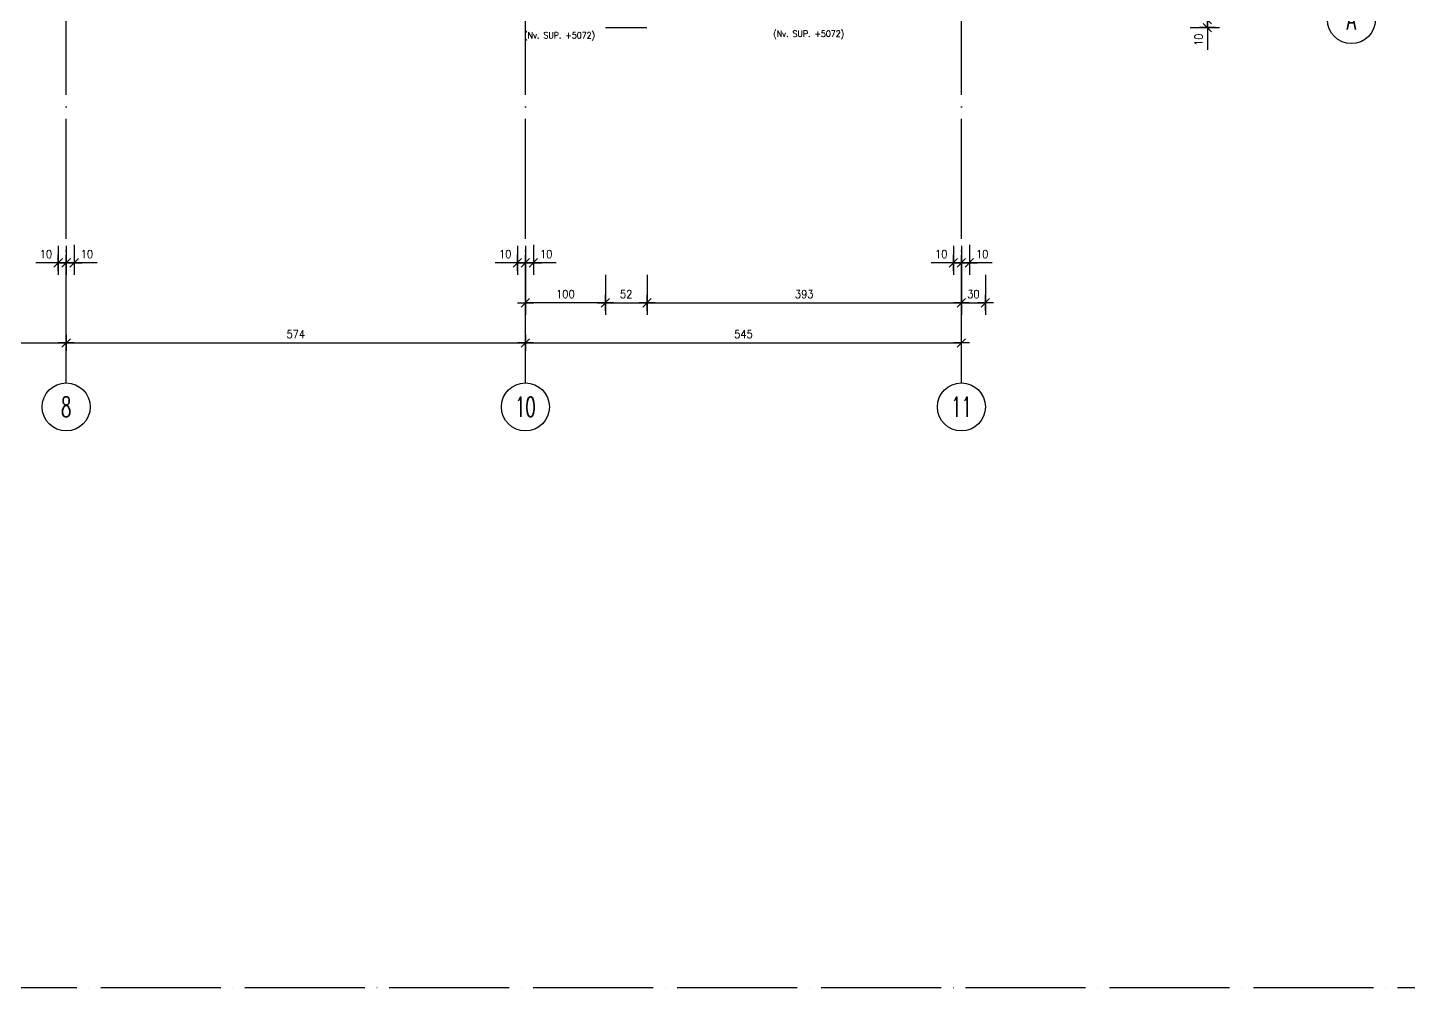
# Model space of a CAD drawing. Extents: x 2750 to 11313, y 3653 to 11429.
# Drawn here: x 6020 to 7746, y 3653 to 4853 of the extents above; entities that cross this region are included whole.
import ezdxf
from ezdxf.enums import TextEntityAlignment as Align

# ---------------------------------------------------------------- set-up
doc = ezdxf.new("R2010")
doc.units = 0
doc.header["$LTSCALE"] = 60
doc.header["$PDMODE"] = 1
doc.linetypes.add('EJES', pattern=[3, 2.5, -0.25, 0, -0.25])
doc.layers.get('0').update_dxf_attribs({"linetype": 'CONTINUOUS'})
doc.layers.get('DEFPOINTS').update_dxf_attribs({"linetype": 'CONTINUOUS'})
for name, color, linetype in [('COTAS', 3, 'CONTINUOUS'), ('EJES', 1, 'EJES'), ('TEXTOS', 2, 'CONTINUOUS'), ('TITULO', 6, 'CONTINUOUS'), ('VIGAS', 2, 'CONTINUOUS')]:
    doc.layers.add(name, color=color, linetype=linetype)
doc.layers.add('CROP', color=8, linetype='EJES', plot=False)
doc.styles.add('COTAS', font='romans.shx', dxfattribs={"width": 0.9})
doc.styles.add('ROMANS', font='romans.shx', dxfattribs={"width": 0.9, "height": 10})
doc.dimstyles.new('50', dxfattribs={"dimtxt": 10, "dimasz": 1, "dimexe": 15, "dimexo": 0, "dimgap": 6, "dimtad": 1, "dimdec": 8, "dimdsep": 46, "dimtxsty": 'COTAS', "dimblk": '$COTA$', "dimcen": 0.09, "dimdle": 10, "dimclrd": 256, "dimclre": 256, "dimclrt": 2, "dimadec": 0, "dimazin": 0, "dimtfac": 1, "dimtdec": 8, "dimtmove": 0, "dimatfit": 2, "dimfxl": 35, "dimfxlon": 1, "dimtolj": 1, "dimarcsym": 0})

# ---------------------------------------------------------------- blocks, each defined once
blk = doc.blocks.new('*U8')
at = {"layer": 'CROP'}
blk.add_lwpolyline([(-1974.1, -572.3), (3557.7, -572.3), (3557.7, 2997.6), (-1974.1, 2997.6)], close=True, dxfattribs=at)
at = {"color": 2, "style": 'COTAS', "width": 0.9}
blk.add_attdef('ESCALA', (29.5, -27), '', height=12, dxfattribs=at)
at = {"layer": 'TITULO', "color": 7, "style": 'COTAS', "width": 0.9}
blk.add_attdef('TITULO', (25, 20), '', height=35, dxfattribs=at)
at = {"layer": 'TITULO', "color": 2, "style": 'COTAS', "width": 0.9}
blk.add_attdef('NV_LOSAS', text='', height=15, dxfattribs=at).set_placement((434.5, -56), align=Align.RIGHT)
blk.add_attdef('NIVEL', text='', height=15, dxfattribs=at).set_placement((522.8, -50), align=Align.MIDDLE)
blk.add_attdef('SIC', (602, -56), '', height=15, dxfattribs=at)
blk = doc.blocks.new('$EJE$')
at = {"color": 6}
blk.add_circle((0, 0), 30, dxfattribs=at)
at = {"color": 6, "style": 'COTAS', "width": 0.6}
blk.add_attdef('EJE', text='', height=25, dxfattribs=at).set_placement((0, 0), align=Align.MIDDLE)
blk = doc.blocks.new('$COTA$')
at = {"layer": 'COTAS'}
for p, q in [((10, 0), (-10, 0)), ((5.3, 5.3), (-5.3, -5.3)), ((0, -10), (0, 10))]:
    blk.add_line(p, q, dxfattribs=at)
blk = doc.blocks.new('*D18')
at = {"layer": 'COTAS', "lineweight": -2, "transparency": 16777216}
for p, q in [((5494.5, 4458.7), (5494.5, 4473.7)), ((6068.5, 4458.7), (6068.5, 4473.7)), ((5495.5, 4458.7), (6067.5, 4458.7))]:
    blk.add_line(p, q, dxfattribs=at)
at = {"layer": 'DEFPOINTS', "color": 0, "transparency": 16777216}
for p in [(5494.5, 4458.7), (6068.5, 4458.7), (6068.5, 4458.7)]:
    blk.add_point(p, dxfattribs=at)
at = {"layer": 'COTAS', "lineweight": -2, "transparency": 16777216, "rotation": 180}
blk.add_blockref('$COTA$', (5494.5, 4458.7), dxfattribs=at)
at = {"layer": 'COTAS', "lineweight": -2, "transparency": 16777216}
blk.add_blockref('$COTA$', (6068.5, 4458.7), dxfattribs=at)
at = {"layer": 'COTAS', "color": 2, "transparency": 16777216, "insert": (5781.5, 4469.7), "char_height": 10, "attachment_point": 5, "style": 'COTAS'}
blk.add_mtext('\\A1;574', dxfattribs=at)
blk = doc.blocks.new('*D20')
at = {"layer": 'COTAS', "lineweight": -2, "transparency": 16777216}
for p, q in [((6068.5, 4458.7), (6068.5, 4473.7)), ((6642.5, 4458.7), (6642.5, 4473.7)), ((6069.5, 4458.7), (6641.5, 4458.7))]:
    blk.add_line(p, q, dxfattribs=at)
at = {"layer": 'DEFPOINTS', "color": 0, "transparency": 16777216}
for p in [(6068.5, 4458.7), (6642.5, 4458.7), (6642.5, 4458.7)]:
    blk.add_point(p, dxfattribs=at)
at = {"layer": 'COTAS', "lineweight": -2, "transparency": 16777216, "rotation": 180}
blk.add_blockref('$COTA$', (6068.5, 4458.7), dxfattribs=at)
at = {"layer": 'COTAS', "lineweight": -2, "transparency": 16777216}
blk.add_blockref('$COTA$', (6642.5, 4458.7), dxfattribs=at)
at = {"layer": 'COTAS', "color": 2, "transparency": 16777216, "insert": (6355.5, 4469.7), "char_height": 10, "attachment_point": 5, "style": 'COTAS'}
blk.add_mtext('\\A1;574', dxfattribs=at)
blk = doc.blocks.new('*D22')
at = {"layer": 'COTAS', "lineweight": -2, "transparency": 16777216}
for p, q in [((6642.5, 4458.7), (6642.5, 4473.7)), ((7187.5, 4458.7), (7187.5, 4473.7)), ((6643.5, 4458.7), (7186.5, 4458.7))]:
    blk.add_line(p, q, dxfattribs=at)
at = {"layer": 'DEFPOINTS', "color": 0, "transparency": 16777216}
for p in [(6642.5, 4458.7), (7187.5, 4458.7), (7187.5, 4458.7)]:
    blk.add_point(p, dxfattribs=at)
at = {"layer": 'COTAS', "lineweight": -2, "transparency": 16777216, "rotation": 180}
blk.add_blockref('$COTA$', (6642.5, 4458.7), dxfattribs=at)
at = {"layer": 'COTAS', "lineweight": -2, "transparency": 16777216}
blk.add_blockref('$COTA$', (7187.5, 4458.7), dxfattribs=at)
at = {"layer": 'COTAS', "color": 2, "transparency": 16777216, "insert": (6915, 4469.7), "char_height": 10, "attachment_point": 5, "style": 'COTAS'}
blk.add_mtext('\\A1;545', dxfattribs=at)
blk = doc.blocks.new('*D66')
at = {"layer": 'COTAS', "lineweight": -2, "transparency": 16777216}
for p, q in [((6742.5, 4543.7), (6742.5, 4493.7)), ((6794.5, 4543.7), (6794.5, 4493.7)), ((6743.5, 4508.7), (6793.5, 4508.7))]:
    blk.add_line(p, q, dxfattribs=at)
at = {"layer": 'DEFPOINTS', "color": 0, "transparency": 16777216}
for p in [(6742.5, 4852.7), (6794.5, 4852.7), (6794.5, 4508.7)]:
    blk.add_point(p, dxfattribs=at)
at = {"layer": 'COTAS', "lineweight": -2, "transparency": 16777216, "rotation": 180}
blk.add_blockref('$COTA$', (6742.5, 4508.7), dxfattribs=at)
at = {"layer": 'COTAS', "lineweight": -2, "transparency": 16777216}
blk.add_blockref('$COTA$', (6794.5, 4508.7), dxfattribs=at)
at = {"layer": 'COTAS', "color": 2, "transparency": 16777216, "insert": (6768.5, 4519.7), "char_height": 10, "attachment_point": 5, "style": 'COTAS'}
blk.add_mtext('\\A1;52', dxfattribs=at)
blk = doc.blocks.new('*D67')
at = {"layer": 'COTAS', "lineweight": -2, "transparency": 16777216}
for p, q in [((6794.5, 4543.7), (6794.5, 4493.7)), ((7187.5, 4543.7), (7187.5, 4493.7)), ((6795.5, 4508.7), (7186.5, 4508.7))]:
    blk.add_line(p, q, dxfattribs=at)
at = {"layer": 'DEFPOINTS', "color": 0, "transparency": 16777216}
for p in [(6794.5, 4852.7), (7187.5, 4852.7), (7187.5, 4508.7)]:
    blk.add_point(p, dxfattribs=at)
at = {"layer": 'COTAS', "lineweight": -2, "transparency": 16777216, "rotation": 180}
blk.add_blockref('$COTA$', (6794.5, 4508.7), dxfattribs=at)
at = {"layer": 'COTAS', "lineweight": -2, "transparency": 16777216}
blk.add_blockref('$COTA$', (7187.5, 4508.7), dxfattribs=at)
at = {"layer": 'COTAS', "color": 2, "transparency": 16777216, "insert": (6991, 4519.7), "char_height": 10, "attachment_point": 5, "style": 'COTAS'}
blk.add_mtext('\\A1;393', dxfattribs=at)
blk = doc.blocks.new('*D74')
at = {"layer": 'COTAS', "lineweight": -2, "transparency": 16777216}
for p, q in [((7177.5, 4580.2), (7177.5, 4543.7)), ((7187.5, 4580.2), (7187.5, 4543.7)), ((7176.5, 4558.7), (7149.6, 4558.7)), ((7187.5, 4558.7), (7177.5, 4558.7)), ((7188.5, 4558.7), (7189.5, 4558.7))]:
    blk.add_line(p, q, dxfattribs=at)
at = {"layer": 'DEFPOINTS', "color": 0, "transparency": 16777216}
for p in [(7177.5, 4580.2), (7187.5, 4580.2), (7187.5, 4558.7)]:
    blk.add_point(p, dxfattribs=at)
at = {"layer": 'COTAS', "lineweight": -2, "transparency": 16777216}
blk.add_blockref('$COTA$', (7177.5, 4558.7), dxfattribs=at)
at = {"layer": 'COTAS', "lineweight": -2, "transparency": 16777216, "rotation": 180}
blk.add_blockref('$COTA$', (7187.5, 4558.7), dxfattribs=at)
at = {"layer": 'COTAS', "color": 2, "transparency": 16777216, "insert": (7162.2, 4569.7), "char_height": 10, "attachment_point": 5, "style": 'COTAS'}
blk.add_mtext('\\A1;10', dxfattribs=at)
blk = doc.blocks.new('*D75')
at = {"layer": 'COTAS', "lineweight": -2, "transparency": 16777216}
for p, q in [((7187.5, 4580.2), (7187.5, 4543.7)), ((7197.5, 4581.2), (7197.5, 4543.7)), ((7186.5, 4558.7), (7185.5, 4558.7)), ((7187.5, 4558.7), (7197.5, 4558.7)), ((7187.5, 4558.7), (7197.5, 4558.7)), ((7226, 4558.7), (7197.5, 4558.7)), ((7198.5, 4558.7), (7199.5, 4558.7))]:
    blk.add_line(p, q, dxfattribs=at)
at = {"layer": 'DEFPOINTS', "color": 0, "transparency": 16777216}
for p in [(7187.5, 4580.2), (7197.5, 4581.2), (7197.5, 4558.7)]:
    blk.add_point(p, dxfattribs=at)
at = {"layer": 'COTAS', "lineweight": -2, "transparency": 16777216}
blk.add_blockref('$COTA$', (7187.5, 4558.7), dxfattribs=at)
at = {"layer": 'COTAS', "lineweight": -2, "transparency": 16777216, "rotation": 180}
blk.add_blockref('$COTA$', (7197.5, 4558.7), dxfattribs=at)
at = {"layer": 'COTAS', "color": 2, "transparency": 16777216, "insert": (7213.4, 4569.7), "char_height": 10, "attachment_point": 5, "style": 'COTAS'}
blk.add_mtext('\\A1;10', dxfattribs=at)
blk = doc.blocks.new('*D96')
at = {"layer": 'COTAS', "lineweight": -2, "transparency": 16777216}
for p, q in [((7473.5, 4862.7), (7510, 4862.7)), ((7473.5, 4852.7), (7510, 4852.7)), ((7495, 4863.7), (7495, 4864.7)), ((7495, 4862.7), (7495, 4852.7)), ((7495, 4851.7), (7495, 4824.8))]:
    blk.add_line(p, q, dxfattribs=at)
at = {"layer": 'DEFPOINTS', "color": 0, "transparency": 16777216}
for p in [(7473.5, 4862.7), (7473.5, 4852.7), (7495, 4862.7)]:
    blk.add_point(p, dxfattribs=at)
at = {"layer": 'COTAS', "lineweight": -2, "transparency": 16777216}
for p, rotation in [((7495, 4862.7), 270), ((7495, 4852.7), 90)]:
    blk.add_blockref('$COTA$', p, dxfattribs=dict(at, rotation=rotation))
at = {"layer": 'COTAS', "color": 2, "transparency": 16777216, "insert": (7484, 4837.4), "char_height": 10, "attachment_point": 5, "rotation": 90, "style": 'COTAS'}
blk.add_mtext('\\A1;10', dxfattribs=at)
blk = doc.blocks.new('*D123')
at = {"layer": 'COTAS', "lineweight": -2, "transparency": 16777216}
for p, q in [((6642.5, 4543.7), (6642.5, 4493.7)), ((6742.5, 4543.7), (6742.5, 4493.7)), ((6741.5, 4508.7), (6643.5, 4508.7))]:
    blk.add_line(p, q, dxfattribs=at)
at = {"layer": 'DEFPOINTS', "color": 0, "transparency": 16777216}
for p in [(6642.5, 4543.7), (6742.5, 4543.7), (6642.5, 4508.7)]:
    blk.add_point(p, dxfattribs=at)
at = {"layer": 'COTAS', "lineweight": -2, "transparency": 16777216, "rotation": 180}
blk.add_blockref('$COTA$', (6642.5, 4508.7), dxfattribs=at)
at = {"layer": 'COTAS', "lineweight": -2, "transparency": 16777216}
blk.add_blockref('$COTA$', (6742.5, 4508.7), dxfattribs=at)
at = {"layer": 'COTAS', "color": 2, "transparency": 16777216, "insert": (6692.5, 4519.7), "char_height": 10, "attachment_point": 5, "style": 'COTAS'}
blk.add_mtext('\\A1;100', dxfattribs=at)
blk = doc.blocks.new('*D139')
at = {"layer": 'COTAS', "lineweight": -2, "transparency": 16777216}
for p, q in [((6632.5, 4580.2), (6632.5, 4543.7)), ((6642.5, 4580.2), (6642.5, 4543.7)), ((6631.5, 4558.7), (6604.6, 4558.7)), ((6642.5, 4558.7), (6632.5, 4558.7)), ((6643.5, 4558.7), (6644.5, 4558.7))]:
    blk.add_line(p, q, dxfattribs=at)
at = {"layer": 'DEFPOINTS', "color": 0, "transparency": 16777216}
for p in [(6632.5, 4580.2), (6642.5, 4580.2), (6642.5, 4558.7)]:
    blk.add_point(p, dxfattribs=at)
at = {"layer": 'COTAS', "lineweight": -2, "transparency": 16777216}
blk.add_blockref('$COTA$', (6632.5, 4558.7), dxfattribs=at)
at = {"layer": 'COTAS', "lineweight": -2, "transparency": 16777216, "rotation": 180}
blk.add_blockref('$COTA$', (6642.5, 4558.7), dxfattribs=at)
at = {"layer": 'COTAS', "color": 2, "transparency": 16777216, "insert": (6617.2, 4569.7), "char_height": 10, "attachment_point": 5, "style": 'COTAS'}
blk.add_mtext('\\A1;10', dxfattribs=at)
blk = doc.blocks.new('*D140')
at = {"layer": 'COTAS', "lineweight": -2, "transparency": 16777216}
for p, q in [((6642.5, 4580.2), (6642.5, 4543.7)), ((6652.5, 4581.2), (6652.5, 4543.7)), ((6641.5, 4558.7), (6640.5, 4558.7)), ((6642.5, 4558.7), (6652.5, 4558.7)), ((6642.5, 4558.7), (6652.5, 4558.7)), ((6681, 4558.7), (6652.5, 4558.7)), ((6653.5, 4558.7), (6654.5, 4558.7))]:
    blk.add_line(p, q, dxfattribs=at)
at = {"layer": 'DEFPOINTS', "color": 0, "transparency": 16777216}
for p in [(6642.5, 4580.2), (6652.5, 4581.2), (6652.5, 4558.7)]:
    blk.add_point(p, dxfattribs=at)
at = {"layer": 'COTAS', "lineweight": -2, "transparency": 16777216}
blk.add_blockref('$COTA$', (6642.5, 4558.7), dxfattribs=at)
at = {"layer": 'COTAS', "lineweight": -2, "transparency": 16777216, "rotation": 180}
blk.add_blockref('$COTA$', (6652.5, 4558.7), dxfattribs=at)
at = {"layer": 'COTAS', "color": 2, "transparency": 16777216, "insert": (6668.4, 4569.7), "char_height": 10, "attachment_point": 5, "style": 'COTAS'}
blk.add_mtext('\\A1;10', dxfattribs=at)
blk = doc.blocks.new('*D141')
at = {"layer": 'COTAS', "lineweight": -2, "transparency": 16777216}
for p, q in [((6058.5, 4580.2), (6058.5, 4543.7)), ((6068.5, 4580.2), (6068.5, 4543.7)), ((6057.5, 4558.7), (6030.6, 4558.7)), ((6068.5, 4558.7), (6058.5, 4558.7)), ((6069.5, 4558.7), (6070.5, 4558.7))]:
    blk.add_line(p, q, dxfattribs=at)
at = {"layer": 'DEFPOINTS', "color": 0, "transparency": 16777216}
for p in [(6058.5, 4580.2), (6068.5, 4580.2), (6068.5, 4558.7)]:
    blk.add_point(p, dxfattribs=at)
at = {"layer": 'COTAS', "lineweight": -2, "transparency": 16777216}
blk.add_blockref('$COTA$', (6058.5, 4558.7), dxfattribs=at)
at = {"layer": 'COTAS', "lineweight": -2, "transparency": 16777216, "rotation": 180}
blk.add_blockref('$COTA$', (6068.5, 4558.7), dxfattribs=at)
at = {"layer": 'COTAS', "color": 2, "transparency": 16777216, "insert": (6043.2, 4569.7), "char_height": 10, "attachment_point": 5, "style": 'COTAS'}
blk.add_mtext('\\A1;10', dxfattribs=at)
blk = doc.blocks.new('*D142')
at = {"layer": 'COTAS', "lineweight": -2, "transparency": 16777216}
for p, q in [((6068.5, 4580.2), (6068.5, 4543.7)), ((6078.5, 4581.2), (6078.5, 4543.7)), ((6067.5, 4558.7), (6066.5, 4558.7)), ((6068.5, 4558.7), (6078.5, 4558.7)), ((6068.5, 4558.7), (6078.5, 4558.7)), ((6107, 4558.7), (6078.5, 4558.7)), ((6079.5, 4558.7), (6080.5, 4558.7))]:
    blk.add_line(p, q, dxfattribs=at)
at = {"layer": 'DEFPOINTS', "color": 0, "transparency": 16777216}
for p in [(6068.5, 4580.2), (6078.5, 4581.2), (6078.5, 4558.7)]:
    blk.add_point(p, dxfattribs=at)
at = {"layer": 'COTAS', "lineweight": -2, "transparency": 16777216}
blk.add_blockref('$COTA$', (6068.5, 4558.7), dxfattribs=at)
at = {"layer": 'COTAS', "lineweight": -2, "transparency": 16777216, "rotation": 180}
blk.add_blockref('$COTA$', (6078.5, 4558.7), dxfattribs=at)
at = {"layer": 'COTAS', "color": 2, "transparency": 16777216, "insert": (6094.4, 4569.7), "char_height": 10, "attachment_point": 5, "style": 'COTAS'}
blk.add_mtext('\\A1;10', dxfattribs=at)
blk = doc.blocks.new('*D197')
at = {"layer": 'COTAS', "lineweight": -2, "transparency": 16777216}
for p, q in [((7187.5, 4543.7), (7187.5, 4493.7)), ((7217.5, 4543.7), (7217.5, 4493.7)), ((7188.5, 4508.7), (7216.5, 4508.7))]:
    blk.add_line(p, q, dxfattribs=at)
at = {"layer": 'DEFPOINTS', "color": 0, "transparency": 16777216}
for p in [(7217.5, 4737.5), (7187.5, 4601.5), (7217.5, 4508.7)]:
    blk.add_point(p, dxfattribs=at)
at = {"layer": 'COTAS', "lineweight": -2, "transparency": 16777216, "rotation": 180}
blk.add_blockref('$COTA$', (7187.5, 4508.7), dxfattribs=at)
at = {"layer": 'COTAS', "lineweight": -2, "transparency": 16777216}
blk.add_blockref('$COTA$', (7217.5, 4508.7), dxfattribs=at)
at = {"layer": 'COTAS', "color": 2, "transparency": 16777216, "insert": (7202.5, 4519.7), "char_height": 10, "attachment_point": 5, "style": 'COTAS'}
blk.add_mtext('\\A1;30', dxfattribs=at)

msp = doc.modelspace()

# ---------------------------------------------------------------- linework, layer by layer
at = {"layer": 'EJES'}
for points in [[(6068.45585631, 4408.70691493), (6068.45585631, 6873.70691493)], [(6642.45585631, 4408.70691493), (6642.45585631, 6873.70691493)], [(7187.45585631, 4408.70691493), (7187.45585631, 6873.70691493)]]:
    msp.add_lwpolyline(points, dxfattribs=at)
at = {"layer": 'VIGAS'}
msp.add_line((6742.45585631, 4852.70691493), (6794.45585631, 4852.70691493), dxfattribs=at)

# ---------------------------------------------------------------- block references
msp.add_blockref('*U8', (4844.17858983, 4225.60696946))
for p, values in [((7674.95585631, 4862.70691493), {'EJE': 'A'}), ((6068.45585631, 4378.70691493), {'EJE': '8'}), ((6642.45585631, 4378.70691493), {'EJE': '10'}), ((7187.45585631, 4378.70691493), {'EJE': '11'})]:
    msp.add_blockref('$EJE$', p).add_auto_attribs(values)

# ---------------------------------------------------------------- texts
at = {"layer": 'TEXTOS', "color": 1, "style": 'ROMANS', "width": 0.9}
for p in [(6996.60095354, 4844.49258948), (6685.21401375, 4842.61925564)]:
    msp.add_text('(Nv. SUP. +5072)', height=8, dxfattribs=at).set_placement(p, align=Align.MIDDLE)

# ---------------------------------------------------------------- dimensions: what is measured, and where the dimension line sits
at = {"layer": 'COTAS'}
dim = msp.add_linear_dim(base=(7494.9558563143, 4862.7069149326), p1=(7473.4993577727, 4852.7069149326), p2=(7473.4993577727, 4862.7069149326), angle=90, dimstyle='50', dxfattribs=at)
dim.commit()
dim.dimension.update_dxf_attribs({"geometry": '*D96', "text_midpoint": (7494.9558563143, 4837.4441754969), "dimtype": 160})
for base, p1, p2, picture, middle in [((6794.4558563143, 4508.7069149326), (6742.4558563143, 4852.7069149326), (6794.4558563143, 4852.7069149324), '*D66', (6768.4558563143, 4519.7069149326)), ((7187.4558563143, 4508.7069149326), (6794.4558563143, 4852.7069149324), (7187.4558563143, 4852.7069149324), '*D67', (6990.9558563143, 4519.7069149326))]:
    dim = msp.add_linear_dim(base=base, p1=p1, p2=p2, dimstyle='50', override={"dimtmove": 1}, dxfattribs=at)
    dim.commit()
    dim.dimension.update_dxf_attribs({"geometry": picture, "text_midpoint": middle})
for base, p1, p2, picture, middle in [((7217.4558563143, 4508.7069149326), (7187.4558563143, 4601.512091537), (7217.4558563143, 4737.4633233348), '*D197', (7202.4558563143, 4519.7069149326)), ((6642.4558563143, 4508.7069149326), (6742.4558563143, 4543.7069149326), (6642.4558563143, 4543.7069149326), '*D123', (6692.4558563143, 4519.7069149326)), ((6068.4558563143, 4458.7069149326), (5494.4558563143, 4458.7069149326), (6068.4558563143, 4458.7069149326), '*D18', (5781.4558563143, 4469.7069149326)), ((6642.4558563143, 4458.7069149326), (6068.4558563143, 4458.7069149326), (6642.4558563143, 4458.7069149326), '*D20', (6355.4558563143, 4469.7069149326)), ((7187.4558563143, 4458.7069149326), (6642.4558563143, 4458.7069149326), (7187.4558563143, 4458.7069149326), '*D22', (6914.9558563143, 4469.7069149326))]:
    dim = msp.add_linear_dim(base=base, p1=p1, p2=p2, dimstyle='50', dxfattribs=at)
    dim.commit()
    dim.dimension.update_dxf_attribs({"geometry": picture, "text_midpoint": middle})
for base, p1, p2, picture, middle in [((6068.4558563143, 4558.7069149326), (6058.4558563143, 4580.1634134742), (6068.4558563143, 4580.1634134742), '*D141', (6043.1931168787, 4558.7069149326)), ((6642.4558563143, 4558.7069149326), (6632.4558563143, 4580.1634134742), (6642.4558563143, 4580.1634134742), '*D139', (6617.1931168787, 4558.7069149326)), ((7187.4558563143, 4558.7069149326), (7177.4558563143, 4580.1634134742), (7187.4558563143, 4580.1634134742), '*D74', (7162.1931168787, 4558.7069149326))]:
    dim = msp.add_linear_dim(base=base, p1=p1, p2=p2, dimstyle='50', dxfattribs=at)
    dim.commit()
    dim.dimension.update_dxf_attribs({"geometry": picture, "text_midpoint": middle, "dimtype": 160})
for base, p1, p2, picture, middle in [((6078.4558563143, 4558.7069149326), (6068.4558563143, 4580.1634134742), (6078.4558563143, 4581.2496435303), '*D142', (6094.3588125399, 4558.7069149326)), ((6652.4558563143, 4558.7069149326), (6642.4558563143, 4580.1634134742), (6652.4558563143, 4581.2496435303), '*D140', (6668.3588125399, 4558.7069149326)), ((7197.4558563143, 4558.7069149326), (7187.4558563143, 4580.1634134742), (7197.4558563143, 4581.2496435303), '*D75', (7213.3588125399, 4558.7069149326))]:
    dim = msp.add_linear_dim(base=base, p1=p1, p2=p2, dimstyle='50', override={"dimtmove": 1}, dxfattribs=at)
    dim.commit()
    dim.dimension.update_dxf_attribs({"geometry": picture, "text_midpoint": middle, "dimtype": 160})

doc.saveas('drawing.dxf')
